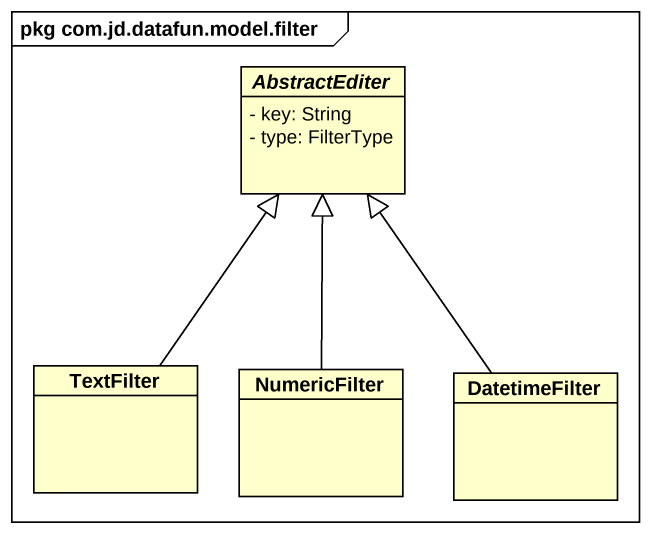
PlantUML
@startuml
mainframe pkg com.jd.datafun.model.filter
hide circle
hide empty members
skinparam classAttributeIconSize 0
abstract class AbstractEditer {
  - key: String
  - type: FilterType
}
class TextFilter
class NumericFilter
class DatetimeFilter
TextFilter -up-|> AbstractEditer
NumericFilter -up-|> AbstractEditer
DatetimeFilter -up-|> AbstractEditer
@enduml
